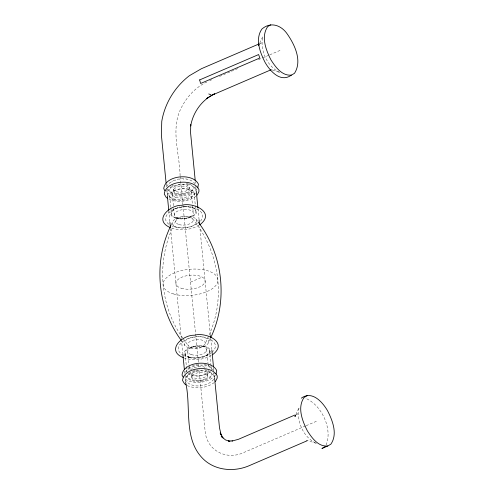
<?xml version="1.0" encoding="UTF-8"?>
<svg xmlns="http://www.w3.org/2000/svg" width="494" height="494" viewBox="0 0 494 494"><rect width="100%" height="100%" fill="white"/><g stroke="black" fill="none" stroke-linecap="round" stroke-linejoin="round"><path stroke-width="0.37" stroke-dasharray="2.47 1.85" d="M179.427 179.483L179.47 179.927M179.958 184.861L180.001 185.306M197.705 365.869L197.748 366.313M198.23 371.253L198.273 371.692M214.328 378.145L214.093 373.019M175.747 180.199L175.79 180.656M176.272 185.577L176.321 186.034M194.019 366.585L194.068 367.042M194.55 371.963L194.593 372.42M172.425 181.341L172.468 181.773M172.956 186.72L172.999 187.152M190.703 367.727L190.746 368.16M191.227 373.106L191.271 373.538M169.695 182.836L169.732 183.212M170.22 188.22L170.257 188.591M187.973 369.228L188.004 369.598M188.498 374.606L188.535 374.977M166.669 186.584C171.77 177.581 189.628 175.395 195.587 184.558M195.525 186.38C190.276 195.278 173.468 197.186 166.923 188.955M213.797 372.766C208.524 381.732 190.987 383.807 184.898 374.798M171.165 224.974L172.437 222.17M175.833 220.948C156.265 257.337 158.537 304.236 182.681 337.952M205.152 343.725A8.762 4.156 -5.6 0 0 193.308 340.131A8.762 4.156 -5.6 0 0 191.085 347.443A8.762 4.156 -5.6 0 0 205.152 343.725L208.808 335.679M209.11 335.006C226.227 297.067 218.91 250.68 192.586 218.756M208.542 342.496A12.325 5.842 -5.6 0 0 191.882 337.445A12.325 5.842 -5.6 0 0 188.764 347.733A12.325 5.842 -5.6 0 0 208.542 342.496L210.456 338.291M259.788 43.04L262.796 36.482C259.696 49.993 267.026 66.604 279.795 72.408M295.85 414.571L299.16 407.352C296.042 421.067 303.588 438.098 316.839 443.544L306.515 440.228L308.497 440.185M197.199 188.764C189.764 197.106 174.691 198.489 165.638 191.919M195.463 192.956C190.826 200.354 168.207 203.374 167.182 191.9C170.516 184.873 180.007 184.034 186.862 184.497C189.721 184.91 192.709 185.633 194.84 187.714C196.402 190.073 196.26 191.474 195.883 187.306M215.47 375.15C208.042 383.492 192.963 384.875 183.91 378.305M213.735 379.343C207.511 386.919 191.357 389.025 185.423 380.176C186.788 369.111 209.431 367.079 214.421 376.379M326.077 445.02C332.956 428.767 321.335 404.395 305.07 398.096M200.576 221.151C208.913 210.012 189.622 205.195 181.977 207.239C173.987 206.949 158.278 216.977 169.454 224.708M196.001 196.174C188.257 201.947 177.074 202.917 168.287 198.965M211.883 352.333C223.628 341.854 203.145 334.327 194.716 337.167C186.732 336.877 171.017 346.905 182.193 354.636M214.273 382.56C206.714 388.204 195.84 389.26 187.17 385.604M210.932 353.161C202.682 358.292 191.598 359.373 182.761 355.081M259.714 43.892L261.326 42.953L259.918 43.558M296.079 414.769L297.691 413.824L296.283 414.435M206.9 81.955C193.796 88.117 184.108 99.905 178.865 113.243C171.788 133.59 179.742 155.128 180.094 175.87M197.47 223.677C189.918 228.043 180.137 229.197 171.955 225.956M199.113 225.171C191.024 229.938 180.761 231.044 171.813 228.234M211.271 355.414C203.3 359.935 193.284 360.898 184.552 358.169M209.666 80.67L211.79 79.756M219.571 76.409L237.96 68.499M258.473 59.681L269.088 55.118M269.792 54.815L281.111 49.943M190.517 282.16L202.25 277.115M305.453 425.989L243.906 452.461C226.443 460.865 206.251 450.312 205.059 430.515L198.989 368.573M306.157 425.686L317.475 420.82M272.132 69.308L270.15 69.351L279.783 72.451M196.007 219.089L197.742 221.497M183.12 338.563L188.393 345.911M181.514 340.755L184.972 345.584M213.859 370.945C207.906 361.781 190.048 363.967 184.941 372.97M183.268 179.643L183.231 179.248M183.793 185.022L183.756 184.626M201.546 366.029L201.503 365.634M202.071 371.408L202.034 371.013M186.923 179.816L186.893 179.501M187.448 185.201L187.417 184.886M205.195 366.208L205.164 365.893M205.726 371.587L205.695 371.272M198.001 208.709L199.119 220.108M184.528 371.056L184.75 373.297M210.364 334.747L199.798 226.962M210.74 338.581L211.784 349.277M195.321 181.557L195.47 183.083M194.08 192.926L195.266 204.998M195.34 205.751L195.859 211.037M209.524 350.444L211.006 365.535M211.08 366.289L211.302 368.555M191.234 192.178L193.253 212.834M206.64 349.363L207.993 363.133M208.067 363.899L208.443 367.721M189.313 187.183L189.486 188.992M207.585 373.569L207.764 375.378M180.168 176.636L182.842 204.318M182.941 204.93L198.909 367.808M173.221 189.288L173.394 191.098M191.493 375.675L191.672 377.484M172.313 194.655L173.592 207.659M173.666 208.419L174.339 215.304M187.726 351.839L189.004 364.844M189.079 365.603L189.529 370.197M169.683 196.118L170.788 207.437M170.862 208.19L171.455 214.229M185.127 353.636L186.899 371.747A12.325 5.842 -5.6 0 1 191.159 366.276M166.175 183.83L166.472 186.88M166.756 189.752L167.367 196.032M169.856 221.621L168.818 211.012M170.529 228.481L181.323 338.544M181.397 339.31L182.743 353.074M185.028 376.138L185.651 382.473M213.532 367.258L213.822 370.253M188.986 183.966A12.325 5.842 -5.6 0 1 191.19 191.907A12.325 5.842 -5.6 0 1 174.289 194.475A12.325 5.842 -5.6 0 1 171.109 186.683M171.733 186.226A12.325 5.842 -5.6 0 1 173.413 185.269M186.238 183.391A12.325 5.842 -5.6 0 1 188.344 183.787M210.37 371.63A12.325 5.842 -5.6 0 1 198.903 376.033A12.325 5.842 -5.6 0 1 187.683 373.174M192.444 365.727A12.325 5.842 -5.6 0 1 194.587 365.035M195.803 364.751A12.325 5.842 -5.6 0 1 197.699 364.43M203.985 364.399A12.325 5.842 -5.6 0 1 211.253 370.086M207.875 370.556A12.325 5.842 -5.6 0 1 207.369 379.497A12.325 5.842 -5.6 0 1 189.029 379.293A12.325 5.842 -5.6 0 1 195.118 370.414M195.717 370.265A12.325 5.842 -5.6 0 1 197.594 369.901M204.516 369.778A12.325 5.842 -5.6 0 1 207.264 370.358M208.629 371.204A9.553 4.532 -5.6 0 1 199.051 375.811A9.553 4.532 -5.6 0 1 189.752 372.488M190.474 370.105A9.553 4.532 -5.6 0 1 206.856 367.962M179.038 224.585A8.762 4.156 -5.6 0 0 193.105 220.861A8.762 4.156 -5.6 0 0 181.261 217.267A8.762 4.156 -5.6 0 0 179.038 224.585M176.951 227.283A12.325 5.842 -5.6 0 0 196.736 222.047A12.325 5.842 -5.6 0 0 180.075 216.996A12.325 5.842 -5.6 0 0 176.951 227.283M174.246 199.693A12.325 5.842 -5.6 0 0 194.031 194.457A12.325 5.842 -5.6 0 0 177.371 189.406A12.325 5.842 -5.6 0 0 174.246 199.693M176.025 217.805A12.325 5.842 -5.6 0 0 195.803 212.568A12.325 5.842 -5.6 0 0 179.143 207.517A12.325 5.842 -5.6 0 0 176.025 217.805M175.561 218.12A13.072 6.2 -5.6 0 0 196.544 212.568A13.072 6.2 -5.6 0 0 178.871 207.208A13.072 6.2 -5.6 0 0 175.561 218.12M176.407 193.457A8.126 3.853 -5.6 0 0 189.455 190.005A8.126 3.853 -5.6 0 0 178.464 186.676A8.126 3.853 -5.6 0 0 176.407 193.457M176.228 191.647A8.126 3.853 -5.6 0 0 189.276 188.195A8.126 3.853 -5.6 0 0 178.291 184.867A8.126 3.853 -5.6 0 0 176.228 191.647M175.858 197.427A9.553 4.532 -5.6 0 0 191.19 193.37A9.553 4.532 -5.6 0 0 178.272 189.455A9.553 4.532 -5.6 0 0 175.858 197.427M177.877 218.076A9.553 4.532 -5.6 0 0 193.216 214.019A9.553 4.532 -5.6 0 0 180.298 210.104A9.553 4.532 -5.6 0 0 177.877 218.076M173.406 293.911A27.59 13.079 -5.6 0 0 217.681 282.198A27.59 13.079 -5.6 0 0 180.39 270.891A27.59 13.079 -5.6 0 0 173.406 293.911M191.264 354.612A9.553 4.532 -5.6 0 0 206.603 350.555A9.553 4.532 -5.6 0 0 193.685 346.64A9.553 4.532 -5.6 0 0 191.264 354.612M189.69 357.211A12.325 5.842 -5.6 0 0 209.475 351.981A12.325 5.842 -5.6 0 0 192.814 346.924A12.325 5.842 -5.6 0 0 189.69 357.211M189.227 357.526A13.072 6.2 -5.6 0 0 210.209 351.975A13.072 6.2 -5.6 0 0 192.537 346.615A13.072 6.2 -5.6 0 0 189.227 357.526M194.685 379.843A8.126 3.853 -5.6 0 0 207.727 376.391A8.126 3.853 -5.6 0 0 196.742 373.063A8.126 3.853 -5.6 0 0 194.685 379.843M194.506 378.034A8.126 3.853 -5.6 0 0 207.554 374.582A8.126 3.853 -5.6 0 0 196.563 371.253A8.126 3.853 -5.6 0 0 194.506 378.034M181.428 288.317A14.666 6.953 -5.6 0 0 204.967 282.093A14.666 6.953 -5.6 0 0 185.145 276.078A14.666 6.953 -5.6 0 0 181.428 288.317"/><path stroke-width="0.74" d="M197.798 187.714L198.427 184.182C193.012 172.492 164.86 175.135 163.755 188.72L164.86 190.746M216.076 374.1L216.699 370.574C211.29 358.879 183.138 361.522 182.033 375.107L183.138 377.132M170.844 225.678C153.121 262.005 157.203 307.546 181.082 340.156M210.777 337.587C228.29 300.587 223.103 254.515 198.174 222.102M258.584 45.664L259.183 44.355M295.548 415.226L294.949 416.541L295.702 415.355M197.125 195.192L198.878 191.746L198.952 189.566C193.543 177.871 165.391 180.514 164.28 194.099L166.163 197.297L167.756 198.551M215.403 381.578L217.156 378.132L217.23 375.953C211.815 364.257 183.663 366.9 182.558 380.485L184.441 383.684L186.034 384.937M207.708 97.849L206.585 98.528L214.557 93.823C201.953 99.85 192.969 112.274 190.69 126.001L190.758 124.71L190.554 132.614L195.247 180.792M200.15 224.529C215.94 212.315 192.969 201.873 181.656 205.3C170.029 204.88 152.998 219.984 169.985 227.475M212.889 354.457C228.679 342.243 205.708 331.801 194.395 335.228C182.255 334.771 165.576 350.598 183.336 357.656M270.798 24.78L267.723 26.577C260.715 36.68 265.994 50.11 270.996 59.959C275.491 67.011 281.963 76.107 291.423 75.107L294.498 73.316C302.371 60.99 294.862 44.997 287.415 34.222C281.389 25.225 270.712 21.291 261.851 29.103C254.848 39.205 260.122 52.63 265.124 62.485C270.206 71.235 280.58 83.041 291.423 75.107M307.163 395.657L304.088 397.448C297.079 407.556 302.359 420.981 307.361 430.836C311.856 437.888 318.327 446.977 327.788 445.983L330.863 444.186C337.871 434.084 332.592 420.653 327.59 410.804C322.514 402.054 312.14 390.248 301.291 398.176M324.996 446.712L321.921 448.509L327.788 445.983M259.214 43.861L201.472 68.691L189.4 75.687C174.895 86.851 164.78 103.308 161.76 121.394L161.384 135.01L166.101 183.07M212.945 94.762L270.718 69.913M294.869 415.04L238.503 439.277L231.952 441.068M307.083 440.79L248.643 465.922C233.174 472.388 213.686 470.411 201.953 457.672C183.317 437.758 191.308 406.865 185.651 382.473M232.742 440.92L228.259 440.889L229.463 441.303M230.025 441.488L225.449 439.888L221.238 436.387L223.158 438.03L220.194 433.01L221.182 435.016L219.509 427.915L214.569 377.898M208.752 93.946L210.969 94.805M196.223 190.74L197.927 207.962M182.823 353.84L184.379 369.555M210.438 335.512L210.586 337.044M199.119 220.108L199.57 224.677M169.93 222.386L170.455 227.715M211.864 350.036L213.457 366.511M167.367 196.032L168.75 210.259M199.65 79.923L200.613 83.48L259.795 58.026L258.634 54.556L199.65 79.923"/></g></svg>
